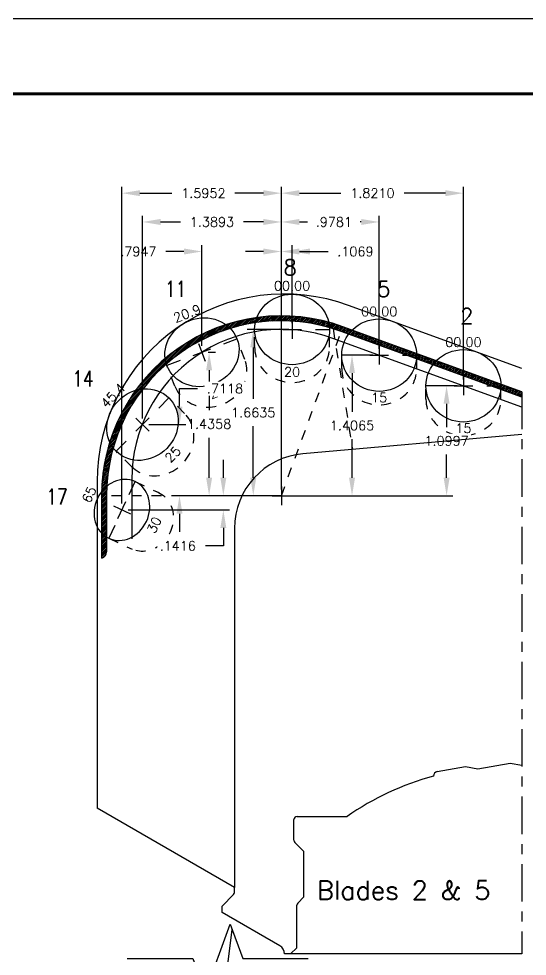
# Model space of a CAD drawing. Extents: x 0 to 22, y 0 to 19.5.
# Drawn here: x 5.66 to 10.75, y 7.62 to 17 of the extents above; entities that cross this region are included whole.
import ezdxf
from ezdxf.enums import TextEntityAlignment as Align

# ---------------------------------------------------------------- set-up
doc = ezdxf.new("R2010")
doc.units = 0
doc.header["$LTSCALE"] = 0.5
doc.header["$MEASUREMENT"] = 0
doc.header["$PDMODE"] = 3
doc.linetypes.add('CENTER2', pattern=[1.125, 0.75, -0.125, 0.125, -0.125])
doc.linetypes.add('HIDDEN2', pattern=[0.1875, 0.125, -0.0625])
doc.layers.get('0').update_dxf_attribs({"linetype": 'CONTINUOUS'})
doc.layers.get('Defpoints').update_dxf_attribs({"color": 10, "linetype": 'CONTINUOUS'})
for name, color, linetype in [('Blades_2.5', 92, 'CONTINUOUS'), ('CDG-38367R1', 7, 'CONTINUOUS'), ('CLine', 5, 'CENTER2'), ('Dims', 4, 'CONTINUOUS'), ('DV2_Default', 7, 'CONTINUOUS'), ('Hardmetal', 251, 'CONTINUOUS'), ('Title Block', 7, 'CONTINUOUS')]:
    doc.layers.add(name, color=color, linetype=linetype)
doc.styles.add('RomanS', font='romans')
doc.dimstyles.get("Standard").update_dxf_attribs({"dimtxt": 0.094, "dimasz": 0.18, "dimexe": 0.0625, "dimexo": 0.0625, "dimgap": 0.09, "dimtad": 0, "dimtih": 1, "dimtoh": 1, "dimdec": 4, "dimzin": 4, "dimdsep": 46, "dimtxsty": 'RomanS', "dimcen": 0.09, "dimazin": 1, "dimtfac": 1, "dimtdec": 4, "dimtofl": 0, "dimtmove": 0, "dimatfit": 0, "dimfxl": 1, "dimtolj": 1, "dimtzin": 0, "dimarcsym": 0})

# ---------------------------------------------------------------- blocks, each defined once
blk = doc.blocks.new('COT_cblock')
at = {"layer": 'Title Block', "color": 8}
blk.add_lwpolyline([(0, 0), (22, 0), (22, 17), (0, 17)], close=True, dxfattribs=at)
at = {"layer": 'Title Block', "const_width": 0.03}
blk.add_lwpolyline([(21.38, 16.25), (0.62, 16.25), (0.62, 0.75), (21.38, 0.75)], close=True, dxfattribs=at)
at = {"layer": 'Title Block', "color": 1, "style": 'RomanS', "flags": 8}
for tag, p in [('FNAME', (0.37, 3.75)), ('REVDATE', (0.37, 2.25)), ('USER', (0.37, 0.75))]:
    blk.add_attdef(tag, text='', height=0.047, rotation=90, dxfattribs=at).set_placement(p, align=Align.BOTTOM_LEFT)
at = {"layer": 'Title Block', "color": 3, "style": 'RomanS', "flags": 8}
for tag, height, p in [('DRAWN', 0.11, (16.9503, 1.9844)), ('TITL1', 0.125, (19.587, 1.6835)), ('TITL2', 0.094, (19.587, 1.5143)), ('TITL3', 0.094, (19.587, 1.3739))]:
    blk.add_attdef(tag, text='', height=height, dxfattribs=at).set_placement(p, align=Align.MIDDLE_CENTER)
for tag, p in [('DDATE', (16.6059, 1.6718)), ('CHECK', (16.6059, 1.406)), ('MATRL', (16.6059, 1.1487)), ('PDATE', (16.6059, 0.8829)), ('SCALE', (18.1459, 0.8555)), ('SHEET', (20.2553, 0.8555))]:
    blk.add_attdef(tag, text='', height=0.094, dxfattribs=at).set_placement(p, align=Align.MIDDLE_LEFT)
for tag, p in [('FSCM#', (18.5872, 1.1213)), ('DWG#', (20.0595, 1.1213)), ('REV#', (21.2197, 1.1213))]:
    blk.add_attdef(tag, text='', height=0.094, dxfattribs=at).set_placement(p, align=Align.TOP_CENTER)
blk = doc.blocks.new('CMark')
at = {"layer": 'CLine'}
for p, q in [((0, 0.094), (0, -0.094)), ((-0.094, 0), (0.094, 0))]:
    blk.add_line(p, q, dxfattribs=at)
blk = doc.blocks.new('1913@15')
for p, q in [((-0.233, 0), (-0.375, 0)), ((0.2332, 0), (0.375, 0))]:
    blk.add_line(p, q)
at = {"color": 8, "linetype": 'HIDDEN2', "ltscale": 0.5}
for p, q in [((-0.375, -0.1346), (-0.375, 0)), ((0.375, -0.1346), (0.375, 0))]:
    blk.add_line(p, q, dxfattribs=at)
blk.add_ellipse((0, 0), major_axis=(-0.375, 0), ratio=0.965926)
blk.add_ellipse((0, -0.1346), major_axis=(-0.375, 0), ratio=0.965926, start_param=0, end_param=3.141593, dxfattribs=at)
blk.add_blockref('CMark', (0, 0))
at = {"style": 'RomanS'}
blk.add_text('15', height=0.094, dxfattribs=at).set_placement((0, -0.4247), align=Align.MIDDLE_CENTER)
blk.add_attdef('ANG', text='', height=0.094, dxfattribs=at).set_placement((0, 0.3622), align=Align.BOTTOM_CENTER)
blk = doc.blocks.new('*D36')
at = {"layer": 'Defpoints', "color": 0, "transparency": 16777216}
for p in [(9.9386, 13.3277), (10.1071, 13.3277), (8.2861, 12.2279)]:
    blk.add_point(p, dxfattribs=at)
at = {"layer": 'Dims', "color": 0, "lineweight": -2, "transparency": 16777216}
for p, q in [((10.0446, 13.3277), (9.8761, 13.3277)), ((9.9386, 13.1477), (9.9386, 12.9148)), ((9.9386, 12.4079), (9.9386, 12.6408)), ((8.3486, 12.2279), (10.0011, 12.2279))]:
    blk.add_line(p, q, dxfattribs=at)
at = {"layer": 'Dims', "color": 0, "transparency": 16777216}
for points in [[(9.9086, 13.1477), (9.9686, 13.1477), (9.9386, 13.3277)], [(9.9086, 12.4079), (9.9686, 12.4079), (9.9386, 12.2279)]]:
    blk.add_solid(points, dxfattribs=at)
at = {"layer": 'Dims', "color": 0, "transparency": 16777216, "insert": (9.9386, 12.7778), "char_height": 0.094, "attachment_point": 5, "style": 'RomanS', "bg_fill": 3, "box_fill_scale": 1.25, "bg_fill_color": 256, "bg_fill_true_color": 13158600, "bg_fill_transparency": 0}
blk.add_mtext('\\A1;1.0997', dxfattribs=at)
blk = doc.blocks.new('*D37')
at = {"layer": 'Defpoints', "color": 0, "transparency": 16777216}
for p in [(9.2642, 13.6345), (8.2861, 12.2279), (8.9926, 12.2279)]:
    blk.add_point(p, dxfattribs=at)
at = {"layer": 'Dims', "color": 0, "lineweight": -2, "transparency": 16777216}
for p, q in [((9.2017, 13.6345), (8.9301, 13.6345)), ((8.9926, 13.4545), (8.9926, 13.0682)), ((8.9926, 12.4079), (8.9926, 12.7942)), ((8.3486, 12.2279), (9.0551, 12.2279))]:
    blk.add_line(p, q, dxfattribs=at)
at = {"layer": 'Dims', "color": 0, "transparency": 16777216}
for points in [[(8.9626, 13.4545), (9.0226, 13.4545), (8.9926, 13.6345)], [(8.9626, 12.4079), (9.0226, 12.4079), (8.9926, 12.2279)]]:
    blk.add_solid(points, dxfattribs=at)
at = {"layer": 'Dims', "color": 0, "transparency": 16777216, "insert": (8.9926, 12.9312), "char_height": 0.094, "attachment_point": 5, "style": 'RomanS', "bg_fill": 3, "box_fill_scale": 1.25, "bg_fill_color": 256, "bg_fill_true_color": 13158600, "bg_fill_transparency": 0}
blk.add_mtext('\\A1;1.4065', dxfattribs=at)
blk = doc.blocks.new('*D38')
at = {"layer": 'Defpoints', "color": 0, "transparency": 16777216}
for p in [(10.1071, 15.255), (10.1071, 13.3277), (8.2861, 12.2279)]:
    blk.add_point(p, dxfattribs=at)
at = {"layer": 'Dims', "color": 0, "lineweight": -2, "transparency": 16777216}
for p, q in [((8.2861, 12.2904), (8.2861, 15.3175)), ((10.1071, 13.3902), (10.1071, 15.3175)), ((8.4661, 15.255), (8.8806, 15.255)), ((9.9271, 15.255), (9.5127, 15.255))]:
    blk.add_line(p, q, dxfattribs=at)
at = {"layer": 'Dims', "color": 0, "transparency": 16777216}
for points in [[(8.4661, 15.285), (8.4661, 15.225), (8.2861, 15.255)], [(9.9271, 15.285), (9.9271, 15.225), (10.1071, 15.255)]]:
    blk.add_solid(points, dxfattribs=at)
at = {"layer": 'Dims', "color": 0, "transparency": 16777216, "insert": (9.1966, 15.255), "char_height": 0.094, "attachment_point": 5, "style": 'RomanS', "bg_fill": 3, "box_fill_scale": 1.25, "bg_fill_color": 256, "bg_fill_true_color": 13158600, "bg_fill_transparency": 0}
blk.add_mtext('\\A1;1.8210', dxfattribs=at)
blk = doc.blocks.new('*D39')
at = {"layer": 'Defpoints', "color": 0, "transparency": 16777216}
for p in [(8.2861, 14.9669), (9.2642, 13.6345), (8.2861, 12.2279)]:
    blk.add_point(p, dxfattribs=at)
at = {"layer": 'Dims', "color": 0, "lineweight": -2, "transparency": 16777216}
for p, q in [((8.2861, 12.2904), (8.2861, 15.0294)), ((9.2642, 13.697), (9.2642, 15.0294)), ((8.4661, 14.9669), (8.5484, 14.9669)), ((9.0842, 14.9669), (9.073, 14.9669))]:
    blk.add_line(p, q, dxfattribs=at)
at = {"layer": 'Dims', "color": 0, "transparency": 16777216}
for points in [[(8.4661, 14.9969), (8.4661, 14.9369), (8.2861, 14.9669)], [(9.0842, 14.9969), (9.0842, 14.9369), (9.2642, 14.9669)]]:
    blk.add_solid(points, dxfattribs=at)
at = {"layer": 'Dims', "color": 0, "transparency": 16777216, "insert": (8.8107, 14.9669), "char_height": 0.094, "attachment_point": 5, "style": 'RomanS', "bg_fill": 3, "box_fill_scale": 1.25, "bg_fill_color": 256, "bg_fill_true_color": 13158600, "bg_fill_transparency": 0}
blk.add_mtext('\\A1;.9781', dxfattribs=at)
blk = doc.blocks.new('1913@20')
for p, q in [((-0.233, 0), (-0.375, 0)), ((0.2332, 0), (0.375, 0))]:
    blk.add_line(p, q)
at = {"color": 8, "linetype": 'HIDDEN2', "ltscale": 0.5}
for p, q in [((-0.375, -0.1779), (-0.375, 0)), ((0.375, -0.1779), (0.375, 0))]:
    blk.add_line(p, q, dxfattribs=at)
blk.add_ellipse((0, 0), major_axis=(-0.375, 0), ratio=0.939693)
blk.add_ellipse((0, -0.1779), major_axis=(-0.375, 0), ratio=0.939693, start_param=0, end_param=3.141593, dxfattribs=at)
blk.add_blockref('CMark', (0, 0))
at = {"style": 'RomanS'}
blk.add_text('20', height=0.094, dxfattribs=at).set_placement((0, -0.4247), align=Align.MIDDLE_CENTER)
blk.add_attdef('ANG', text='', height=0.094, dxfattribs=at).set_placement((0, 0.3622), align=Align.BOTTOM_CENTER)
blk = doc.blocks.new('*D40')
at = {"layer": 'Defpoints', "color": 0, "transparency": 16777216}
for p in [(8.393, 14.6716), (8.393, 13.8915), (8.2861, 12.2279)]:
    blk.add_point(p, dxfattribs=at)
at = {"layer": 'Dims', "color": 0, "lineweight": -2, "transparency": 16777216}
for p, q in [((8.2861, 12.2904), (8.2861, 14.7341)), ((8.393, 13.954), (8.393, 14.7341)), ((8.1061, 14.6716), (7.9261, 14.6716)), ((8.573, 14.6716), (8.753, 14.6716))]:
    blk.add_line(p, q, dxfattribs=at)
at = {"layer": 'Dims', "color": 0, "transparency": 16777216}
for points in [[(8.1061, 14.7016), (8.1061, 14.6416), (8.2861, 14.6716)], [(8.573, 14.7016), (8.573, 14.6416), (8.393, 14.6716)]]:
    blk.add_solid(points, dxfattribs=at)
at = {"layer": 'Dims', "color": 0, "transparency": 16777216, "insert": (9.0265, 14.6716), "char_height": 0.094, "attachment_point": 5, "style": 'RomanS', "bg_fill": 3, "box_fill_scale": 1.25, "bg_fill_color": 256, "bg_fill_true_color": 13158600, "bg_fill_transparency": 0}
blk.add_mtext('\\A1;.1069', dxfattribs=at)
blk = doc.blocks.new('*D41')
at = {"layer": 'Defpoints', "color": 0, "transparency": 16777216}
for p in [(8.393, 13.8915), (8.0046, 12.2279), (8.2861, 12.2279)]:
    blk.add_point(p, dxfattribs=at)
at = {"layer": 'Dims', "color": 0, "lineweight": -2, "transparency": 16777216}
for p, q in [((8.3305, 13.8915), (7.9421, 13.8915)), ((8.0046, 13.7115), (8.0046, 13.1967)), ((8.0046, 12.4079), (8.0046, 12.9227)), ((8.2236, 12.2279), (7.9421, 12.2279))]:
    blk.add_line(p, q, dxfattribs=at)
at = {"layer": 'Dims', "color": 0, "transparency": 16777216}
for points in [[(7.9746, 13.7115), (8.0346, 13.7115), (8.0046, 13.8915)], [(7.9746, 12.4079), (8.0346, 12.4079), (8.0046, 12.2279)]]:
    blk.add_solid(points, dxfattribs=at)
at = {"layer": 'Dims', "color": 0, "transparency": 16777216, "insert": (8.0046, 13.0597), "char_height": 0.094, "attachment_point": 5, "style": 'RomanS', "bg_fill": 3, "box_fill_scale": 1.25, "bg_fill_color": 256, "bg_fill_true_color": 13158600, "bg_fill_transparency": 0}
blk.add_mtext('\\A1;1.6635', dxfattribs=at)
blk = doc.blocks.new('1913@25')
for p, q in [((-0.233, 0), (-0.375, 0)), ((0.2332, 0), (0.375, 0))]:
    blk.add_line(p, q)
at = {"color": 8, "linetype": 'HIDDEN2', "ltscale": 0.5}
for p, q in [((-0.375, -0.2198), (-0.375, 0)), ((0.375, -0.2198), (0.375, 0))]:
    blk.add_line(p, q, dxfattribs=at)
blk.add_ellipse((0, 0), major_axis=(-0.375, 0), ratio=0.906308)
blk.add_ellipse((0, -0.2198), major_axis=(-0.375, 0), ratio=0.906308, start_param=0, end_param=3.141593, dxfattribs=at)
blk.add_blockref('CMark', (0, 0))
at = {"style": 'RomanS'}
blk.add_text('25', height=0.094, dxfattribs=at).set_placement((0, -0.4247), align=Align.MIDDLE_CENTER)
blk.add_attdef('ANG', text='', height=0.094, dxfattribs=at).set_placement((0, 0.3399), align=Align.BOTTOM_CENTER)
blk = doc.blocks.new('*D43')
at = {"layer": 'Defpoints', "color": 0, "transparency": 16777216}
for p in [(7.4914, 13.6638), (7.5628, 13.6638), (8.2861, 12.2279)]:
    blk.add_point(p, dxfattribs=at)
at = {"layer": 'Dims', "color": 0, "lineweight": -2, "transparency": 16777216}
for p, q in [((7.5539, 13.6638), (7.6253, 13.6638)), ((7.5628, 13.4838), (7.5628, 13.0828)), ((7.5628, 12.4079), (7.5628, 12.8088)), ((8.2236, 12.2279), (7.5003, 12.2279))]:
    blk.add_line(p, q, dxfattribs=at)
at = {"layer": 'Dims', "color": 0, "transparency": 16777216}
for points in [[(7.5328, 13.4838), (7.5928, 13.4838), (7.5628, 13.6638)], [(7.5328, 12.4079), (7.5928, 12.4079), (7.5628, 12.2279)]]:
    blk.add_solid(points, dxfattribs=at)
at = {"layer": 'Dims', "color": 0, "transparency": 16777216, "insert": (7.5628, 12.9458), "char_height": 0.094, "attachment_point": 5, "style": 'RomanS', "bg_fill": 3, "box_fill_scale": 1.25, "bg_fill_color": 256, "bg_fill_true_color": 13158600, "bg_fill_transparency": 0}
blk.add_mtext('\\A1;1.4358', dxfattribs=at)
blk = doc.blocks.new('*D44')
at = {"layer": 'Defpoints', "color": 0, "transparency": 16777216}
for p in [(7.4914, 14.6716), (7.4914, 13.6638), (8.2861, 12.2279)]:
    blk.add_point(p, dxfattribs=at)
at = {"layer": 'Dims', "color": 0, "lineweight": -2, "transparency": 16777216}
for p, q in [((7.4914, 13.7263), (7.4914, 14.7341)), ((8.2861, 12.2904), (8.2861, 14.7341)), ((7.3114, 14.6716), (7.1314, 14.6716)), ((8.4661, 14.6716), (8.6461, 14.6716))]:
    blk.add_line(p, q, dxfattribs=at)
at = {"layer": 'Dims', "color": 0, "transparency": 16777216}
for points in [[(7.3114, 14.7016), (7.3114, 14.6416), (7.4914, 14.6716)], [(8.4661, 14.7016), (8.4661, 14.6416), (8.2861, 14.6716)]]:
    blk.add_solid(points, dxfattribs=at)
at = {"layer": 'Dims', "color": 0, "transparency": 16777216, "insert": (6.8556, 14.6716), "char_height": 0.094, "attachment_point": 5, "style": 'RomanS', "bg_fill": 3, "box_fill_scale": 1.25, "bg_fill_color": 256, "bg_fill_true_color": 13158600, "bg_fill_transparency": 0}
blk.add_mtext('\\A1;.7947', dxfattribs=at)
blk = doc.blocks.new('*D47')
at = {"layer": 'Defpoints', "color": 0, "transparency": 16777216}
for p in [(6.8968, 12.9397), (7.2666, 12.9397), (8.2861, 12.2279)]:
    blk.add_point(p, dxfattribs=at)
at = {"layer": 'Dims', "color": 0, "lineweight": -2, "transparency": 16777216}
for p, q in [((7.2666, 13.1197), (7.2666, 13.2997)), ((7.2666, 13.2997), (7.4466, 13.2997)), ((6.9593, 12.9397), (7.3291, 12.9397)), ((8.2236, 12.2279), (7.2041, 12.2279)), ((7.2666, 12.0479), (7.2666, 11.8679))]:
    blk.add_line(p, q, dxfattribs=at)
at = {"layer": 'Dims', "color": 0, "transparency": 16777216}
for points in [[(7.2366, 13.1197), (7.2966, 13.1197), (7.2666, 12.9397)], [(7.2366, 12.0479), (7.2966, 12.0479), (7.2666, 12.2279)]]:
    blk.add_solid(points, dxfattribs=at)
at = {"layer": 'Dims', "color": 0, "transparency": 16777216, "insert": (7.7223, 13.2997), "char_height": 0.094, "attachment_point": 5, "style": 'RomanS', "bg_fill": 3, "box_fill_scale": 1.25, "bg_fill_color": 256, "bg_fill_true_color": 13158600, "bg_fill_transparency": 0}
blk.add_mtext('\\A1;.7118', dxfattribs=at)
blk = doc.blocks.new('*D48')
at = {"layer": 'Defpoints', "color": 0, "transparency": 16777216}
for p in [(6.8968, 14.9669), (6.8968, 12.9397), (8.2861, 12.2279)]:
    blk.add_point(p, dxfattribs=at)
at = {"layer": 'Dims', "color": 0, "lineweight": -2, "transparency": 16777216}
for p, q in [((6.8968, 13.0022), (6.8968, 15.0294)), ((8.2861, 12.2904), (8.2861, 15.0294)), ((7.0768, 14.9669), (7.2754, 14.9669)), ((8.1061, 14.9669), (7.9075, 14.9669))]:
    blk.add_line(p, q, dxfattribs=at)
at = {"layer": 'Dims', "color": 0, "transparency": 16777216}
for points in [[(7.0768, 14.9969), (7.0768, 14.9369), (6.8968, 14.9669)], [(8.1061, 14.9969), (8.1061, 14.9369), (8.2861, 14.9669)]]:
    blk.add_solid(points, dxfattribs=at)
at = {"layer": 'Dims', "color": 0, "transparency": 16777216, "insert": (7.5915, 14.9669), "char_height": 0.094, "attachment_point": 5, "style": 'RomanS', "bg_fill": 3, "box_fill_scale": 1.25, "bg_fill_color": 256, "bg_fill_true_color": 13158600, "bg_fill_transparency": 0}
blk.add_mtext('\\A1;1.3893', dxfattribs=at)
blk = doc.blocks.new('1613@30')
for p, q in [((-0.1705, 0), (-0.3125, 0)), ((0.1707, 0), (0.3125, 0))]:
    blk.add_line(p, q)
at = {"color": 8, "linetype": 'HIDDEN2', "ltscale": 0.5}
blk.add_line((-0.3125, 0), (-0.3125, -0.26), dxfattribs=at)
at = {"color": 8, "linetype": 'HIDDEN2', "ltscale": 0.5, "flags": 128}
blk.add_lwpolyline([(0.3125, 0), (0.3125, -0.26)], dxfattribs=at)
at = {"extrusion": (0, 0, -1)}
blk.add_ellipse((0, 0), major_axis=(-0.3125, 0), ratio=0.866025, start_param=-3.141592653589793, end_param=3.141592653589793, dxfattribs=at)
at = {"color": 8, "linetype": 'HIDDEN2', "ltscale": 0.5, "extrusion": (0, 0, -1)}
blk.add_ellipse((0, -0.26), major_axis=(-0.3125, 0), ratio=0.866025, start_param=3.068877, end_param=6.355901, dxfattribs=at)
blk.add_blockref('CMark', (0, 0))
at = {"style": 'RomanS'}
blk.add_text('30', height=0.094, dxfattribs=at).set_placement((0, -0.3562), align=Align.MIDDLE_CENTER)
blk.add_attdef('ANG', text='', height=0.094, dxfattribs=at).set_placement((0, 0.2871), align=Align.BOTTOM_CENTER)
blk = doc.blocks.new('*D51')
at = {"layer": 'Defpoints', "color": 0, "transparency": 16777216}
for p in [(6.6909, 15.255), (8.2861, 12.2279), (6.6909, 12.0863)]:
    blk.add_point(p, dxfattribs=at)
at = {"layer": 'Dims', "color": 0, "lineweight": -2, "transparency": 16777216}
for p, q in [((6.6909, 12.1488), (6.6909, 15.3175)), ((8.2861, 12.2904), (8.2861, 15.3175)), ((6.8709, 15.255), (7.1896, 15.255)), ((8.1061, 15.255), (7.8217, 15.255))]:
    blk.add_line(p, q, dxfattribs=at)
at = {"layer": 'Dims', "color": 0, "transparency": 16777216}
for points in [[(6.8709, 15.285), (6.8709, 15.225), (6.6909, 15.255)], [(8.1061, 15.285), (8.1061, 15.225), (8.2861, 15.255)]]:
    blk.add_solid(points, dxfattribs=at)
at = {"layer": 'Dims', "color": 0, "transparency": 16777216, "insert": (7.5057, 15.255), "char_height": 0.094, "attachment_point": 5, "style": 'RomanS', "bg_fill": 3, "box_fill_scale": 1.25, "bg_fill_color": 256, "bg_fill_true_color": 13158600, "bg_fill_transparency": 0}
blk.add_mtext('\\A1;1.5952', dxfattribs=at)
blk = doc.blocks.new('*D55')
at = {"layer": 'Defpoints', "color": 0, "transparency": 16777216}
for p in [(8.2861, 12.2279), (6.6909, 12.0863), (7.7052, 12.0863)]:
    blk.add_point(p, dxfattribs=at)
at = {"layer": 'Dims', "color": 0, "lineweight": -2, "transparency": 16777216}
for p, q in [((7.7052, 12.4079), (7.7052, 12.5879)), ((8.2236, 12.2279), (7.6427, 12.2279)), ((6.7534, 12.0863), (7.7677, 12.0863)), ((7.7052, 11.9063), (7.7052, 11.7263)), ((7.7052, 11.7263), (7.5252, 11.7263))]:
    blk.add_line(p, q, dxfattribs=at)
at = {"layer": 'Dims', "color": 0, "transparency": 16777216}
for points in [[(7.6752, 12.4079), (7.7352, 12.4079), (7.7052, 12.2279)], [(7.6752, 11.9063), (7.7352, 11.9063), (7.7052, 12.0863)]]:
    blk.add_solid(points, dxfattribs=at)
at = {"layer": 'Dims', "color": 0, "transparency": 16777216, "insert": (7.2494, 11.7263), "char_height": 0.094, "attachment_point": 5, "style": 'RomanS', "bg_fill": 3, "box_fill_scale": 1.25, "bg_fill_color": 256, "bg_fill_true_color": 13158600, "bg_fill_transparency": 0}
blk.add_mtext('\\A1;.1416', dxfattribs=at)

msp = doc.modelspace()

# ---------------------------------------------------------------- linework, layer by layer
at = {"flags": 128}
msp.add_lwpolyline([(6.74359, 7.59787), (7.39914, 7.59787), (7.52414, 7.25443), (7.77414, 7.9413), (7.89914, 7.59787), (8.5547, 7.59787)], dxfattribs=at)
at = {"layer": 'CDG-38367R1', "color": 1, "linetype": 'Continuous'}
for p, q in [((10.69234, 13.11467), (8.80177, 13.80278)), ((6.78874, 12.39325), (6.78874, 11.79669))]:
    msp.add_line(p, q, dxfattribs=at)
at = {"layer": 'CDG-38367R1', "color": 5, "linetype": 'CENTER2'}
msp.add_line((10.69234, 13.26765), (10.69234, 7.64411), dxfattribs=at)
at = {"layer": 'CDG-38367R1', "color": 7, "linetype": 'Continuous'}
for p, q in [((6.44234, 11.5444), (6.44234, 9.10293)), ((9.84526, 9.46825), (10.12705, 9.51794)), ((10.12705, 9.51794), (10.25205, 9.4959)), ((10.25205, 9.4959), (10.57305, 9.5525)), ((10.57305, 9.5525), (10.69234, 9.53147)), ((7.81734, 8.30908), (6.44234, 9.10293)), ((8.44234, 9.01911), (8.94234, 9.01911)), ((8.41109, 8.78205), (8.41109, 8.98786)), ((8.50999, 8.67021), (8.42024, 8.75995)), ((8.50999, 8.21426), (8.50999, 8.67021)), ((7.81734, 8.25952), (7.81734, 8.30908)), ((7.69234, 8.12158), (7.80819, 8.23742)), ((8.44899, 8.15326), (8.50999, 8.21426)), ((7.69234, 8.05908), (7.69234, 8.12158)), ((8.43984, 7.70661), (8.43984, 8.13116)), ((8.27047, 7.7253), (7.69234, 8.05908)), ((8.37734, 7.64411), (8.43984, 7.70661)), ((8.37734, 7.64411), (8.31734, 7.64411)), ((10.69234, 7.64411), (8.37734, 7.64411))]:
    msp.add_line(p, q, dxfattribs=at)
at = {"layer": 'CDG-38367R1', "color": 1, "linetype": 'Continuous', "flags": 128}
msp.add_lwpolyline([(10.69234, 13.50166), (8.95863, 14.13268, 0.5205671), (6.44234, 12.37076), (6.44234, 11.5444)], format="xyb", dxfattribs=at)
at = {"layer": 'CDG-38367R1', "color": 7, "linetype": 'Continuous', "flags": 128}
msp.add_lwpolyline([(10.69234, 13.21444), (8.88463, 13.8724, 0.5205671), (6.53609, 12.22793), (6.53609, 11.66543)], format="xyb", dxfattribs=at)
at = {"layer": 'CDG-38367R1', "color": 1, "linetype": 'Continuous'}
msp.add_arc((8.28874, 12.39325), 1.5, 70, 180, dxfattribs=at)
at = {"layer": 'CDG-38367R1', "color": 7, "linetype": 'Continuous'}
for centre, radius, start, end in [((6.47359, 11.66543), 0.0625, 284.477512, 0), ((10.51711, 6.77011), 2.74552, 105, 125), ((9.8534, 9.42208), 0.04689, 99.999997, 180), ((8.44234, 8.98786), 0.03125, 90, 180), ((8.44234, 8.78205), 0.03125, 180, 225), ((7.78609, 8.25952), 0.03125, 315, 0), ((8.47109, 8.13116), 0.03125, 135, 180), ((8.22359, 7.64411), 0.09375, 0, 60)]:
    msp.add_arc(centre, radius, start, end, dxfattribs=at)
at = {"layer": 'Dims'}
msp.add_line((7.49219, 5.41669), (7.79375, 7.88744), dxfattribs=at)
at = {"layer": 'DV2_Default', "color": 7, "linetype": 'HIDDEN2'}
for q in [(8.88463, 13.8724), (6.53609, 12.22793)]:
    msp.add_line((8.28609, 12.22793), q, dxfattribs=at)

# ---------------------------------------------------------------- block references
at = {"layer": 'Blades_2.5'}
for p in [(9.26419, 13.63448), (10.10713, 13.32767)]:
    msp.add_blockref('1913@15', p, dxfattribs=at).add_auto_attribs({'ANG': '00.00'})
at = {"layer": 'Title Block', "color": 4}
msp.add_blockref('COT_cblock', (0, 0), dxfattribs=at)

# ---------------------------------------------------------------- texts
at = {"layer": 'Blades_2.5', "style": 'RomanS', "width": 0.8}
for s, p in [('14', (6.30126, 13.39978)), ('17', (6.04034, 12.21881))]:
    msp.add_text(s, height=0.15625, dxfattribs=at).set_placement(p, align=Align.MIDDLE_CENTER)
at = {"layer": 'Title Block', "color": 3, "insert": (8.64156, 8.37491), "char_height": 0.1875, "attachment_point": 1, "style": 'RomanS'}
msp.add_mtext_dynamic_manual_height_columns('Blades 2 & 5', width=2.050784, gutter_width=1.25, heights=[0], dxfattribs=at)

# ---------------------------------------------------------------- next in the draw order: dimensions: what is measured, and where the dimension line sits
at = {"layer": 'Dims'}
dim = msp.add_linear_dim(base=(9.93858, 13.32767), p1=(8.28609, 12.22793), p2=(10.10713, 13.32767), angle=90, dimstyle='Standard', override={"dimtfill": 1}, dxfattribs=at)
dim.commit()
dim.dimension.update_dxf_attribs({"geometry": '*D36', "text_midpoint": (9.93858, 12.7778)})

# ---------------------------------------------------------------- next in the draw order: dimensions: what is measured, and where the dimension line sits
dim = msp.add_linear_dim(base=(8.992622, 12.227933), p1=(9.264193, 13.634478), p2=(8.286092, 12.227933), angle=90, dimstyle='Standard', override={"dimtfill": 1}, dxfattribs=at)
dim.commit()
dim.dimension.update_dxf_attribs({"geometry": '*D37', "text_midpoint": (8.992622, 12.931205)})

# ---------------------------------------------------------------- next in the draw order: dimensions: what is measured, and where the dimension line sits
dim = msp.add_linear_dim(base=(10.10713, 15.25496), p1=(8.28609, 12.22793), p2=(10.10713, 13.32767), dimstyle='Standard', override={"dimtfill": 1}, dxfattribs=at)
dim.commit()
dim.dimension.update_dxf_attribs({"geometry": '*D38', "text_midpoint": (9.19661, 15.25496)})

# ---------------------------------------------------------------- next in the draw order: texts
at = {"layer": 'Blades_2.5', "style": 'RomanS'}
msp.add_text('2', height=0.15625, dxfattribs=at).set_placement((10.14002, 14.02521), align=Align.MIDDLE_CENTER)

# ---------------------------------------------------------------- next in the draw order: dimensions: what is measured, and where the dimension line sits
at = {"layer": 'Dims'}
dim = msp.add_linear_dim(base=(8.28609, 14.96692), p1=(9.26419, 13.63448), p2=(8.28609, 12.22793), dimstyle='Standard', override={"dimtfill": 1}, dxfattribs=at)
dim.commit()
dim.dimension.update_dxf_attribs({"geometry": '*D39', "text_midpoint": (8.8107, 14.96692), "dimtype": 160})

# ---------------------------------------------------------------- next in the draw order: block references
at = {"layer": 'Blades_2.5'}
msp.add_blockref('1913@20', (8.393, 13.89145), dxfattribs=at).add_auto_attribs({'ANG': '00.00'})

# ---------------------------------------------------------------- next in the draw order: dimensions: what is measured, and where the dimension line sits
at = {"layer": 'Dims'}
dim = msp.add_linear_dim(base=(8.393, 14.67156), p1=(8.28609, 12.22793), p2=(8.393, 13.89145), dimstyle='Standard', override={"dimtfill": 1}, dxfattribs=at)
dim.commit()
dim.dimension.update_dxf_attribs({"geometry": '*D40', "text_midpoint": (9.02652, 14.67156), "dimtype": 160})

# ---------------------------------------------------------------- next in the draw order: linework, layer by layer
at = {"layer": 'Blades_2.5', "linetype": 'HIDDEN2'}
msp.add_line((8.80257, 13.89998), (8.9981, 12.69121), dxfattribs=at)

# ---------------------------------------------------------------- next in the draw order: texts
at = {"layer": 'Blades_2.5', "style": 'RomanS'}
msp.add_text('5', height=0.15625, dxfattribs=at).set_placement((9.30925, 14.29553), align=Align.MIDDLE_CENTER)

# ---------------------------------------------------------------- next in the draw order: dimensions: what is measured, and where the dimension line sits
at = {"layer": 'Dims'}
dim = msp.add_linear_dim(base=(8.00462, 12.22793), p1=(8.393, 13.89145), p2=(8.28609, 12.22793), angle=90, dimstyle='Standard', override={"dimtfill": 1}, dxfattribs=at)
dim.commit()
dim.dimension.update_dxf_attribs({"geometry": '*D41', "text_midpoint": (8.00462, 13.05969)})

# ---------------------------------------------------------------- next in the draw order: block references
at = {"layer": 'Blades_2.5', "rotation": 20.9}
msp.add_blockref('1913@25', (7.49136, 13.66375), dxfattribs=at).add_auto_attribs({'ANG': '20.9'})

# ---------------------------------------------------------------- next in the draw order: dimensions: what is measured, and where the dimension line sits
at = {"layer": 'Dims'}
dim = msp.add_linear_dim(base=(7.56284, 13.66375), p1=(8.28609, 12.22793), p2=(7.49136, 13.66375), angle=90, dimstyle='Standard', override={"dimtfill": 1}, dxfattribs=at)
dim.commit()
dim.dimension.update_dxf_attribs({"geometry": '*D43', "text_midpoint": (7.56284, 12.94584)})

# ---------------------------------------------------------------- next in the draw order: dimensions: what is measured, and where the dimension line sits
dim = msp.add_linear_dim(base=(7.49136, 14.67156), p1=(8.28609, 12.22793), p2=(7.49136, 13.66375), dimstyle='Standard', override={"dimtfill": 1}, dxfattribs=at)
dim.commit()
dim.dimension.update_dxf_attribs({"geometry": '*D44', "text_midpoint": (6.8556, 14.67156)})

# ---------------------------------------------------------------- next in the draw order: dimensions: what is measured, and where the dimension line sits
dim = msp.add_linear_dim(base=(7.26659, 12.93972), p1=(8.28609, 12.22793), p2=(6.89683, 12.93972), angle=90, dimstyle='Standard', override={"dimtfill": 1}, dxfattribs=at)
dim.commit()
dim.dimension.update_dxf_attribs({"geometry": '*D47', "text_midpoint": (7.72235, 13.29972)})

# ---------------------------------------------------------------- next in the draw order: dimensions: what is measured, and where the dimension line sits
dim = msp.add_linear_dim(base=(6.89683, 14.96692), p1=(8.28609, 12.22793), p2=(6.89683, 12.93972), dimstyle='Standard', override={"dimtfill": 1}, dxfattribs=at)
dim.commit()
dim.dimension.update_dxf_attribs({"geometry": '*D48', "text_midpoint": (7.59146, 14.96692)})

# ---------------------------------------------------------------- next in the draw order: block references
at = {"layer": 'Blades_2.5'}
for name, p, rotation, values in [('1913@25', (6.89683, 12.93972), 45.40000000000001, {'ANG': '45.4'}), ('1613@30', (6.69086, 12.08631), 65, {'ANG': '65'})]:
    msp.add_blockref(name, p, dxfattribs=dict(at, rotation=rotation)).add_auto_attribs(values)

# ---------------------------------------------------------------- next in the draw order: dimensions: what is measured, and where the dimension line sits
at = {"layer": 'Dims'}
dim = msp.add_linear_dim(base=(6.69086, 15.25496), p1=(8.28609, 12.22793), p2=(6.69086, 12.08631), dimstyle='Standard', override={"dimtfill": 1}, dxfattribs=at)
dim.commit()
dim.dimension.update_dxf_attribs({"geometry": '*D51', "text_midpoint": (7.50567, 15.25496), "dimtype": 160})

# ---------------------------------------------------------------- next in the draw order: texts
at = {"layer": 'Blades_2.5', "style": 'RomanS'}
msp.add_text('8', height=0.15625, dxfattribs=at).set_placement((8.37508, 14.51293), align=Align.MIDDLE_CENTER)
at = {"layer": 'Blades_2.5', "style": 'RomanS', "width": 0.8}
msp.add_text('11', height=0.15625, dxfattribs=at).set_placement((7.22829, 14.29659), align=Align.MIDDLE_CENTER)

# ---------------------------------------------------------------- next in the draw order: dimensions: what is measured, and where the dimension line sits
at = {"layer": 'Dims'}
dim = msp.add_linear_dim(base=(7.70517, 12.08631), p1=(8.28609, 12.22793), p2=(6.69086, 12.08631), angle=90, dimstyle='Standard', override={"dimtfill": 1}, dxfattribs=at)
dim.commit()
dim.dimension.update_dxf_attribs({"geometry": '*D55', "text_midpoint": (7.24941, 11.72631)})

# ---------------------------------------------------------------- next in the draw order: hatches: boundary and pattern name
at = {"layer": 'Hardmetal'}
h = msp.add_hatch(dxfattribs=at)
h.set_pattern_fill('ANSI31', color=256, scale=0.1)
h.set_pattern_definition([(45, (5.14123, 0), (-0.008838835, 0.008838835), [])])
h.paths.add_polyline_path([(8.90173, 13.91938, 0.5205671), (6.48609, 12.22793), (6.48609, 11.6042, 0.356394), (6.53609, 11.66543), (6.53609, 12.22793, -0.5205671), (8.88463, 13.8724), (10.69234, 13.21444), (10.69234, 13.26765)])

# ---------------------------------------------------------------- next in the draw order: linework, layer by layer
at = {"flags": 128}
msp.add_lwpolyline([(10.69234, 12.83944), (8.50198, 12.64781, 0.3888787), (7.81734, 11.90066), (7.81734, 8.30908)], format="xyb", dxfattribs=at)
at = {"layer": 'Hardmetal', "flags": 128}
msp.add_lwpolyline([(10.69234, 13.26765), (8.90173, 13.91938, 0.5205671), (6.48609, 12.22793), (6.48609, 11.60402)], format="xyb", dxfattribs=at)

# ---------------------------------------------------------------- next in the draw order: block references
at = {"layer": 'Dims'}
msp.add_blockref('CMark', (8.28609, 12.22793), dxfattribs=at)

doc.saveas('drawing.dxf')
